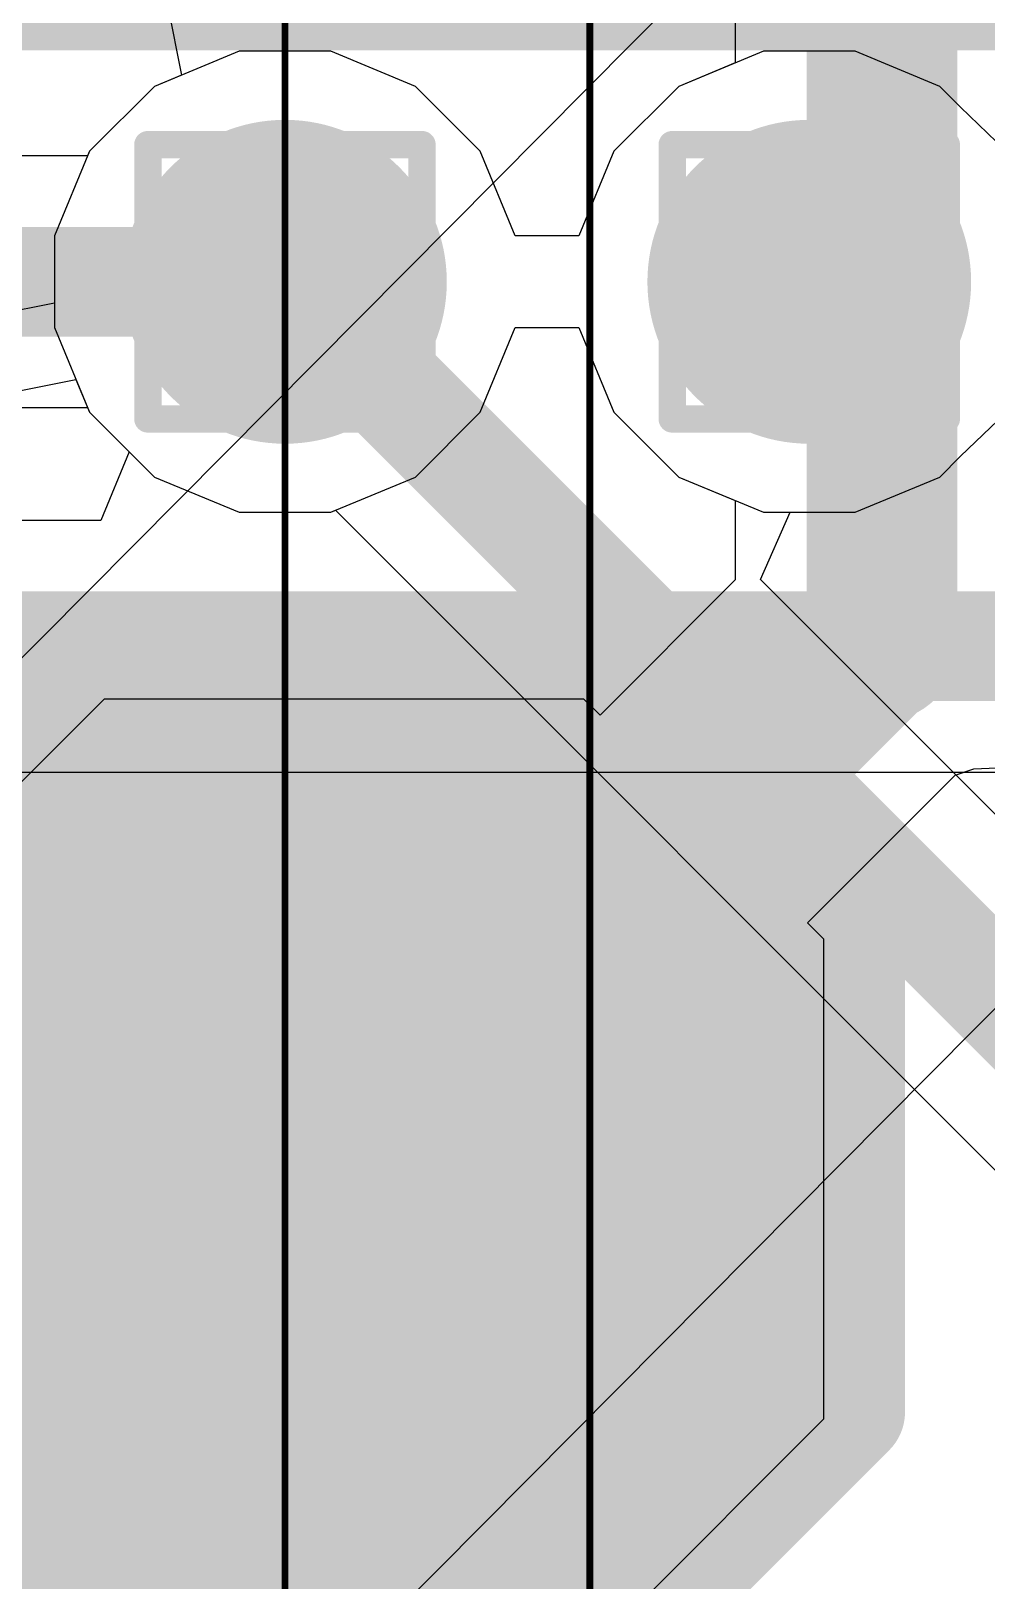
# Model space of a CAD drawing. Header units: inches. Extents: x -6 to 5433, y -4 to 5447.
# Drawn here: x 24.867 to 26.637, y 1.751 to 4.623 of the extents above; entities that cross this region are included whole.
import ezdxf

# ---------------------------------------------------------------- set-up
doc = ezdxf.new("R2010")
doc.units = ezdxf.units.IN
for name, color, linetype in [('Bottom Layer', 5, 'Continuous'), ('Bottom Overlay', 54, 'Continuous'), ('Bottom Paste', 16, 'Continuous'), ('Bottom Solder', 6, 'Continuous'), ('Drill Drawing', 1, 'Continuous'), ('Ground', 16, 'Continuous'), ('Mechanical 4', 56, 'Continuous'), ('Power', 76, 'Continuous'), ('Top Layer', 1, 'Continuous'), ('Top Overlay', 2, 'Continuous'), ('Via Holes', 16, 'Continuous')]:
    doc.layers.add(name, color=color, linetype=linetype)

# ---------------------------------------------------------------- blocks, each defined once
blk = doc.blocks.new('T__________B_20')
at = {"layer": 'Bottom Layer'}
blk.add_hatch(color=5, dxfattribs=at).paths.add_polyline_path([(0.381, 0.762), (-0.381, 0.762), (-0.762, 0.381), (-0.762, -0.381), (-0.381, -0.762), (0.381, -0.762), (0.762, -0.381), (0.762, 0.381)])
at = {"layer": 'Bottom Paste'}
blk.add_hatch(color=16, dxfattribs=at).paths.add_polyline_path([(0.381, 0.762), (-0.381, 0.762), (-0.762, 0.381), (-0.762, -0.381), (-0.381, -0.762), (0.381, -0.762), (0.762, -0.381), (0.762, 0.381)])
at = {"layer": 'Bottom Solder'}
blk.add_hatch(color=6, dxfattribs=at).paths.add_polyline_path([(0.4318, 0.8636), (-0.4318, 0.8636), (-0.8636, 0.4318), (-0.8636, -0.4318), (-0.4318, -0.8636), (0.4318, -0.8636), (0.8636, -0.4318), (0.8636, 0.4318)])
at = {"layer": 'Bottom Overlay'}
for points in [[(-0.9398, 0.4318, 0.2, 0.2, 0), (-0.4318, 0.9398, 0.2, 0.2, 0)], [(0.4318, 0.9398, 0.2, 0.2, 0), (-0.4318, 0.9398, 0.2, 0.2, 0)], [(0.9398, 0.4318, 0.2, 0.2, 0), (0.4318, 0.9398, 0.2, 0.2, 0)], [(-0.9398, -0.4318, 0.2, 0.2, 0), (-0.9398, 0.4318, 0.2, 0.2, 0)], [(0.9398, -0.4318, 0.2, 0.2, 0), (0.9398, 0.4318, 0.2, 0.2, 0)], [(-0.4318, -0.9398, 0.2, 0.2, 0), (-0.9398, -0.4318, 0.2, 0.2, 0)], [(0.4318, -0.9398, 0.2, 0.2, 0), (0.9398, -0.4318, 0.2, 0.2, 0)], [(0.4318, -0.9398, 0.2, 0.2, 0), (-0.4318, -0.9398, 0.2, 0.2, 0)]]:
    blk.add_lwpolyline(points, format="xyseb", dxfattribs=at)
for points in [[(-0.4818, 0.9398, 0.1, 0.1, 1), (-0.3818, 0.9398, 0.1, 0.1, 1)], [(-0.4818, 0.9398, 0.1, 0.1, 1), (-0.3818, 0.9398, 0.1, 0.1, 1)], [(0.3818, 0.9398, 0.1, 0.1, 1), (0.4818, 0.9398, 0.1, 0.1, 1)], [(0.3818, 0.9398, 0.1, 0.1, 1), (0.4818, 0.9398, 0.1, 0.1, 1)], [(-0.9898, 0.4318, 0.1, 0.1, 1), (-0.8898, 0.4318, 0.1, 0.1, 1)], [(-0.9898, 0.4318, 0.1, 0.1, 1), (-0.8898, 0.4318, 0.1, 0.1, 1)], [(0.8898, 0.4318, 0.1, 0.1, 1), (0.9898, 0.4318, 0.1, 0.1, 1)], [(0.8898, 0.4318, 0.1, 0.1, 1), (0.9898, 0.4318, 0.1, 0.1, 1)], [(-0.9898, -0.4318, 0.1, 0.1, 1), (-0.8898, -0.4318, 0.1, 0.1, 1)], [(-0.9898, -0.4318, 0.1, 0.1, 1), (-0.8898, -0.4318, 0.1, 0.1, 1)], [(0.8898, -0.4318, 0.1, 0.1, 1), (0.9898, -0.4318, 0.1, 0.1, 1)], [(0.8898, -0.4318, 0.1, 0.1, 1), (0.9898, -0.4318, 0.1, 0.1, 1)], [(-0.4818, -0.9398, 0.1, 0.1, 1), (-0.3818, -0.9398, 0.1, 0.1, 1)], [(-0.4818, -0.9398, 0.1, 0.1, 1), (-0.3818, -0.9398, 0.1, 0.1, 1)], [(0.3818, -0.9398, 0.1, 0.1, 1), (0.4818, -0.9398, 0.1, 0.1, 1)], [(0.3818, -0.9398, 0.1, 0.1, 1), (0.4818, -0.9398, 0.1, 0.1, 1)]]:
    blk.add_lwpolyline(points, format="xyseb", close=True, dxfattribs=at)
blk = doc.blocks.new('TL3340AF160QG_B_50')
at = {"layer": 'Bottom Solder'}
for p in [(0.7722, -1.9528), (-1.6778, -1.9528)]:
    blk.add_line(p, (-5410.5359, -5449.3121), dxfattribs=at)
blk = doc.blocks.new('ADM6_30_01_5_L_4_2_A_TR_155')
at = {"layer": 'Top Overlay'}
blk.add_lwpolyline([(11.885, -2.5, 0.2, 0.2, 0), (-11.885, -2.5, 0.2, 0.2, 0)], format="xyseb", dxfattribs=at)

msp = doc.modelspace()

# ---------------------------------------------------------------- hatches: boundary and pattern name
at = {"layer": 'Bottom Layer'}
h = msp.add_hatch(color=5, dxfattribs=at)
edge = h.paths.add_edge_path()
edge.add_arc((25.3374, 4.1581), 0.3, 0, 360)
h = msp.add_hatch(color=5, dxfattribs=at)
edge = h.paths.add_edge_path()
edge.add_arc((26.3092, 4.1581), 0.3, 0, 360)
at = {"layer": 'Ground'}
h = msp.add_hatch(color=16, dxfattribs=at)
edge = h.paths.add_edge_path()
edge.add_arc((25.3374, 4.1581), 0.3, 0, 360)
h = msp.add_hatch(color=16, dxfattribs=at)
edge = h.paths.add_edge_path()
edge.add_arc((26.3092, 4.1581), 0.3, 0, 360)
at = {"layer": 'Power'}
h = msp.add_hatch(color=76, dxfattribs=at)
edge = h.paths.add_edge_path()
edge.add_arc((25.3374, 4.1581), 0.3, 0, 360)
h = msp.add_hatch(color=76, dxfattribs=at)
edge = h.paths.add_edge_path()
edge.add_arc((26.3092, 4.1581), 0.3, 0, 360)
at = {"layer": 'Top Layer'}
h = msp.add_hatch(color=1, dxfattribs=at)
edge = h.paths.add_edge_path()
edge.add_arc((25.3374, 4.1581), 0.3, 0, 360)
h = msp.add_hatch(color=1, dxfattribs=at)
edge = h.paths.add_edge_path()
edge.add_arc((26.3092, 4.1581), 0.3, 0, 360)
at = {"layer": 'Via Holes'}
h = msp.add_hatch(color=7, dxfattribs=at)
edge = h.paths.add_edge_path()
edge.add_arc((25.3374, 4.1581), 0.15, 0, 360)
h = msp.add_hatch(color=7, dxfattribs=at)
edge = h.paths.add_edge_path()
edge.add_arc((26.3092, 4.1581), 0.15, 0, 360)

# ---------------------------------------------------------------- linework, layer by layer
at = {"layer": 'Bottom Layer'}
for p, q in [((25.2524, 4.5851), (25.0955, 4.5201)), ((25.4223, 4.5851), (25.2524, 4.5851)), ((25.5792, 4.5201), (25.4223, 4.5851)), ((26.2242, 4.5851), (26.0673, 4.5201)), ((26.3941, 4.5851), (26.2242, 4.5851)), ((26.551, 4.5201), (26.3941, 4.5851)), ((25.0955, 4.5201), (24.9754, 4.4)), ((25.6994, 4.4), (25.5792, 4.5201)), ((26.0673, 4.5201), (25.9472, 4.4)), ((26.5897, 4.4815), (26.551, 4.5201)), ((26.6727, 4.4015), (26.5897, 4.4815)), ((24.9754, 4.4), (24.9717, 4.3912)), ((25.7644, 4.2431), (25.6994, 4.4)), ((25.9472, 4.4), (25.8822, 4.2431)), ((24.9717, 4.3912), (24.2365, 4.3912)), ((25.8822, 4.2431), (25.7644, 4.2431)), ((25.6994, 3.9163), (25.7644, 4.0732)), ((25.7644, 4.0732), (25.8822, 4.0732)), ((25.8822, 4.0732), (25.9472, 3.9163)), ((24.333, 3.9251), (24.9717, 3.9251)), ((24.9717, 3.9251), (24.9754, 3.9163)), ((24.9754, 3.9163), (25.0955, 3.7962)), ((25.5792, 3.7962), (25.6994, 3.9163)), ((25.9472, 3.9163), (26.0673, 3.7962)), ((25.0955, 3.7962), (25.2524, 3.7311)), ((25.4223, 3.7311), (25.5792, 3.7962)), ((26.0673, 3.7962), (26.1721, 3.7527)), ((26.1721, 3.7527), (26.1721, 3.6059)), ((25.2524, 3.7311), (25.4223, 3.7311)), ((26.1721, 3.6059), (25.9214, 3.3552)), ((25.0024, 3.3851), (24.5579, 2.9406)), ((25.8914, 3.3851), (25.0024, 3.3851)), ((25.9214, 3.3552), (25.8914, 3.3851)), ((26.5798, 3.2444), (26.6139, 3.256)), ((26.6139, 3.256), (26.7051, 3.2599)), ((26.306, 2.9706), (26.5798, 3.2444)), ((26.3359, 2.9406), (26.306, 2.9706)), ((26.3359, 2.0516), (26.3359, 2.9406)), ((25.9301, 1.6457), (26.3359, 2.0516))]:
    msp.add_line(p, q, dxfattribs=at)
for points in [[(26.3092, 4.1581, 0.2794, 0.2794, 0), (26.4441, 4.1581, 0.2794, 0.2794, 0)], [(26.4441, 3.4838, 0.2794, 0.2794, 0), (26.4441, 4.1581, 0.2794, 0.2794, 0)], [(24.2365, 4.1581, 0.2032, 0.2032, 0), (25.3374, 4.1581, 0.2032, 0.2032, 0)], [(25.4469, 2.4961, 0.2794, 0.2794, 0), (26.4346, 3.4838, 0.2794, 0.2794, 0)]]:
    msp.add_lwpolyline(points, format="xyseb", dxfattribs=at)
for points in [[(26.2393, 4.1581, 0.1397, 0.1397, 1), (26.379, 4.1581, 0.1397, 0.1397, 1)], [(26.3742, 4.1581, 0.1397, 0.1397, 1), (26.5139, 4.1581, 0.1397, 0.1397, 1)], [(26.3742, 4.1581, 0.1397, 0.1397, 1), (26.5139, 4.1581, 0.1397, 0.1397, 1)], [(25.2866, 4.1581, 0.1016, 0.1016, 1), (25.3882, 4.1581, 0.1016, 0.1016, 1)], [(26.3648, 3.4838, 0.1397, 0.1397, 1), (26.5045, 3.4838, 0.1397, 0.1397, 1)], [(26.3742, 3.4838, 0.1397, 0.1397, 1), (26.5139, 3.4838, 0.1397, 0.1397, 1)], [(25.3771, 2.4961, 0.1397, 0.1397, 1), (25.5168, 2.4961, 0.1397, 0.1397, 1)]]:
    msp.add_lwpolyline(points, format="xyseb", close=True, dxfattribs=at)
at = {"layer": 'Drill Drawing'}
for points in [[(25.0834, 4.4121, 0.0508, 0.0508, 0), (25.5914, 4.4121, 0.0508, 0.0508, 0)], [(25.0834, 3.9041, 0.0508, 0.0508, 0), (25.0834, 4.4121, 0.0508, 0.0508, 0)], [(25.5914, 3.9041, 0.0508, 0.0508, 0), (25.5914, 4.4121, 0.0508, 0.0508, 0)], [(26.0552, 4.4121, 0.0508, 0.0508, 0), (26.5632, 4.4121, 0.0508, 0.0508, 0)], [(26.0552, 3.9041, 0.0508, 0.0508, 0), (26.0552, 4.4121, 0.0508, 0.0508, 0)], [(26.5632, 3.9041, 0.0508, 0.0508, 0), (26.5632, 4.4121, 0.0508, 0.0508, 0)], [(25.185, 4.3105, 0.0508, 0.0508, 0), (25.4898, 4.3105, 0.0508, 0.0508, 0)], [(25.185, 4.0057, 0.0508, 0.0508, 0), (25.185, 4.3105, 0.0508, 0.0508, 0)], [(25.4898, 4.0057, 0.0508, 0.0508, 0), (25.4898, 4.3105, 0.0508, 0.0508, 0)], [(26.1568, 4.3105, 0.0508, 0.0508, 0), (26.4616, 4.3105, 0.0508, 0.0508, 0)], [(26.1568, 4.0057, 0.0508, 0.0508, 0), (26.1568, 4.3105, 0.0508, 0.0508, 0)], [(26.4616, 4.0057, 0.0508, 0.0508, 0), (26.4616, 4.3105, 0.0508, 0.0508, 0)], [(25.185, 4.0057, 0.0508, 0.0508, 0), (25.4898, 4.0057, 0.0508, 0.0508, 0)], [(26.1568, 4.0057, 0.0508, 0.0508, 0), (26.4616, 4.0057, 0.0508, 0.0508, 0)], [(25.0834, 3.9041, 0.0508, 0.0508, 0), (25.5914, 3.9041, 0.0508, 0.0508, 0)], [(26.0552, 3.9041, 0.0508, 0.0508, 0), (26.5632, 3.9041, 0.0508, 0.0508, 0)]]:
    msp.add_lwpolyline(points, format="xyseb", dxfattribs=at)
for points in [[(25.0707, 4.4121, 0.0254, 0.0254, 1), (25.0961, 4.4121, 0.0254, 0.0254, 1)], [(25.0707, 4.4121, 0.0254, 0.0254, 1), (25.0961, 4.4121, 0.0254, 0.0254, 1)], [(25.5787, 4.4121, 0.0254, 0.0254, 1), (25.6041, 4.4121, 0.0254, 0.0254, 1)], [(25.5787, 4.4121, 0.0254, 0.0254, 1), (25.6041, 4.4121, 0.0254, 0.0254, 1)], [(26.0425, 4.4121, 0.0254, 0.0254, 1), (26.0679, 4.4121, 0.0254, 0.0254, 1)], [(26.0425, 4.4121, 0.0254, 0.0254, 1), (26.0679, 4.4121, 0.0254, 0.0254, 1)], [(26.5505, 4.4121, 0.0254, 0.0254, 1), (26.5759, 4.4121, 0.0254, 0.0254, 1)], [(26.5505, 4.4121, 0.0254, 0.0254, 1), (26.5759, 4.4121, 0.0254, 0.0254, 1)], [(25.1723, 4.3105, 0.0254, 0.0254, 1), (25.1977, 4.3105, 0.0254, 0.0254, 1)], [(25.1723, 4.3105, 0.0254, 0.0254, 1), (25.1977, 4.3105, 0.0254, 0.0254, 1)], [(25.4771, 4.3105, 0.0254, 0.0254, 1), (25.5025, 4.3105, 0.0254, 0.0254, 1)], [(25.4771, 4.3105, 0.0254, 0.0254, 1), (25.5025, 4.3105, 0.0254, 0.0254, 1)], [(26.1441, 4.3105, 0.0254, 0.0254, 1), (26.1695, 4.3105, 0.0254, 0.0254, 1)], [(26.1441, 4.3105, 0.0254, 0.0254, 1), (26.1695, 4.3105, 0.0254, 0.0254, 1)], [(26.4489, 4.3105, 0.0254, 0.0254, 1), (26.4743, 4.3105, 0.0254, 0.0254, 1)], [(26.4489, 4.3105, 0.0254, 0.0254, 1), (26.4743, 4.3105, 0.0254, 0.0254, 1)], [(25.1723, 4.0057, 0.0254, 0.0254, 1), (25.1977, 4.0057, 0.0254, 0.0254, 1)], [(25.1723, 4.0057, 0.0254, 0.0254, 1), (25.1977, 4.0057, 0.0254, 0.0254, 1)], [(25.4771, 4.0057, 0.0254, 0.0254, 1), (25.5025, 4.0057, 0.0254, 0.0254, 1)], [(25.4771, 4.0057, 0.0254, 0.0254, 1), (25.5025, 4.0057, 0.0254, 0.0254, 1)], [(26.1441, 4.0057, 0.0254, 0.0254, 1), (26.1695, 4.0057, 0.0254, 0.0254, 1)], [(26.1441, 4.0057, 0.0254, 0.0254, 1), (26.1695, 4.0057, 0.0254, 0.0254, 1)], [(26.4489, 4.0057, 0.0254, 0.0254, 1), (26.4743, 4.0057, 0.0254, 0.0254, 1)], [(26.4489, 4.0057, 0.0254, 0.0254, 1), (26.4743, 4.0057, 0.0254, 0.0254, 1)], [(25.0707, 3.9041, 0.0254, 0.0254, 1), (25.0961, 3.9041, 0.0254, 0.0254, 1)], [(25.0707, 3.9041, 0.0254, 0.0254, 1), (25.0961, 3.9041, 0.0254, 0.0254, 1)], [(25.5787, 3.9041, 0.0254, 0.0254, 1), (25.6041, 3.9041, 0.0254, 0.0254, 1)], [(25.5787, 3.9041, 0.0254, 0.0254, 1), (25.6041, 3.9041, 0.0254, 0.0254, 1)], [(26.0425, 3.9041, 0.0254, 0.0254, 1), (26.0679, 3.9041, 0.0254, 0.0254, 1)], [(26.0425, 3.9041, 0.0254, 0.0254, 1), (26.0679, 3.9041, 0.0254, 0.0254, 1)], [(26.5505, 3.9041, 0.0254, 0.0254, 1), (26.5759, 3.9041, 0.0254, 0.0254, 1)], [(26.5505, 3.9041, 0.0254, 0.0254, 1), (26.5759, 3.9041, 0.0254, 0.0254, 1)]]:
    msp.add_lwpolyline(points, format="xyseb", close=True, dxfattribs=at)
at = {"layer": 'Ground'}
for p, q in [((25.1203, 4.6679), (25.1456, 4.5409)), ((25.1456, 4.5409), (25.0955, 4.5201)), ((25.0955, 4.5201), (24.9754, 4.4)), ((24.9754, 4.4), (24.9104, 4.2431)), ((24.9104, 4.2431), (24.9104, 4.0732)), ((24.9104, 4.0732), (24.9754, 3.9163)), ((24.9754, 3.9163), (25.0487, 3.8429)), ((25.0487, 3.8429), (24.9961, 3.7159)), ((24.9961, 3.7159), (20.5492, 3.7159)), ((20.6458, 3.2498), (31.7415, 3.2498))]:
    msp.add_line(p, q, dxfattribs=at)
msp.add_lwpolyline([(20.5492, 3.4829, 0.2032, 0.2032, 0), (32.1072, 3.4829, 0.2032, 0.2032, 0)], format="xyseb", dxfattribs=at)
at = {"layer": 'Mechanical 4'}
for points in [[(25.9025, -1.4945, 0.0127, 0.0127, 0), (25.9025, 5.7445, 0.0127, 0.0127, 0)], [(25.3374, 0.4105, 0.0127, 0.0127, 0), (25.3374, 5.2365, 0.0127, 0.0127, 0)]]:
    msp.add_lwpolyline(points, format="xyseb", dxfattribs=at)
at = {"layer": 'Power'}
for p, q in [((25.2524, 4.5851), (25.0955, 4.5201)), ((25.4223, 4.5851), (25.2524, 4.5851)), ((25.5792, 4.5201), (25.4223, 4.5851)), ((26.2242, 4.5851), (26.0673, 4.5201)), ((26.3941, 4.5851), (26.2242, 4.5851)), ((26.551, 4.5201), (26.3941, 4.5851)), ((25.0955, 4.5201), (24.9754, 4.4)), ((25.6994, 4.4), (25.5792, 4.5201)), ((26.0673, 4.5201), (25.9472, 4.4)), ((26.5897, 4.4815), (26.551, 4.5201)), ((26.6727, 4.4015), (26.5897, 4.4815)), ((24.9754, 4.4), (24.9104, 4.2431)), ((25.7644, 4.2431), (25.6994, 4.4)), ((25.9472, 4.4), (25.8822, 4.2431)), ((24.9104, 4.2431), (24.9104, 4.0732)), ((25.8822, 4.2431), (25.7644, 4.2431)), ((24.9104, 4.0732), (24.9754, 3.9163)), ((24.9754, 3.9163), (25.0955, 3.7962)), ((26.5897, 3.8348), (26.6727, 3.9148)), ((26.551, 3.7962), (26.5897, 3.8348)), ((25.0955, 3.7962), (25.2524, 3.7311)), ((26.3941, 3.7311), (26.551, 3.7962)), ((25.4223, 3.7311), (25.4311, 3.7348)), ((25.4311, 3.7348), (27.2623, 1.9036)), ((25.2524, 3.7311), (25.4223, 3.7311)), ((26.2187, 3.6064), (26.2736, 3.7311)), ((26.2736, 3.7311), (26.3941, 3.7311)), ((27.5236, 2.3015), (26.2187, 3.6064))]:
    msp.add_line(p, q, dxfattribs=at)
msp.add_lwpolyline([(25.3374, 4.1581, 0.2032, 0.2032, 0), (27.4271, 2.0684, 0.2032, 0.2032, 0)], format="xyseb", dxfattribs=at)
msp.add_lwpolyline([(25.2866, 4.1581, 0.1016, 0.1016, 1), (25.3882, 4.1581, 0.1016, 0.1016, 1)], format="xyseb", close=True, dxfattribs=at)
at = {"layer": 'Top Layer'}
for p, q in [((26.1721, 5.1046), (26.1721, 4.5636)), ((25.2524, 4.5851), (25.0955, 4.5201)), ((25.4223, 4.5851), (25.2524, 4.5851)), ((25.5792, 4.5201), (25.4223, 4.5851)), ((26.1721, 4.5636), (26.0673, 4.5201)), ((25.0955, 4.5201), (24.9754, 4.4)), ((25.6994, 4.4), (25.5792, 4.5201)), ((26.0673, 4.5201), (25.9472, 4.4)), ((24.9754, 4.4), (24.9104, 4.2431)), ((25.7644, 4.2431), (25.6994, 4.4)), ((25.9472, 4.4), (25.8822, 4.2431)), ((24.9104, 4.2431), (24.9104, 4.1186)), ((25.8822, 4.2431), (25.7644, 4.2431)), ((24.9104, 4.1186), (24.7834, 4.0933)), ((25.6994, 3.9163), (25.7644, 4.0732)), ((25.7644, 4.0732), (25.8822, 4.0732)), ((25.8822, 4.0732), (25.9472, 3.9163)), ((24.8231, 3.952), (24.9501, 3.9773)), ((24.9501, 3.9773), (24.9754, 3.9163)), ((24.9754, 3.9163), (25.0955, 3.7962)), ((25.5792, 3.7962), (25.6994, 3.9163)), ((25.9472, 3.9163), (26.0673, 3.7962)), ((26.5897, 3.8348), (26.6727, 3.9148)), ((26.551, 3.7962), (26.5897, 3.8348)), ((25.0955, 3.7962), (25.2524, 3.7311)), ((25.4223, 3.7311), (25.5792, 3.7962)), ((26.0673, 3.7962), (26.2242, 3.7311)), ((26.3941, 3.7311), (26.551, 3.7962)), ((25.2524, 3.7311), (25.4223, 3.7311)), ((26.2242, 3.7311), (26.3941, 3.7311))]:
    msp.add_line(p, q, dxfattribs=at)
for points in [[(26.4441, 4.1581, 0.2794, 0.2794, 0), (26.4441, 5.2172, 0.2794, 0.2794, 0)], [(26.3092, 4.1581, 0.2794, 0.2794, 0), (26.4441, 4.1581, 0.2794, 0.2794, 0)]]:
    msp.add_lwpolyline(points, format="xyseb", dxfattribs=at)
for points in [[(26.2393, 4.1581, 0.1397, 0.1397, 1), (26.379, 4.1581, 0.1397, 0.1397, 1)], [(26.3742, 4.1581, 0.1397, 0.1397, 1), (26.5139, 4.1581, 0.1397, 0.1397, 1)], [(26.3742, 4.1581, 0.1397, 0.1397, 1), (26.5139, 4.1581, 0.1397, 0.1397, 1)]]:
    msp.add_lwpolyline(points, format="xyseb", close=True, dxfattribs=at)

# ---------------------------------------------------------------- block references
for name, p, rotation in [('TL3340AF160QG_B_50', (22.3163, -1.819), 180), ('ADM6_30_01_5_L_4_2_A_TR_155', (15.3106, 2.1867), 180), ('T__________B_20', (25.4469, 2.4961), 270)]:
    msp.add_blockref(name, p, dxfattribs=dict(rotation=rotation))

doc.saveas('drawing.dxf')
